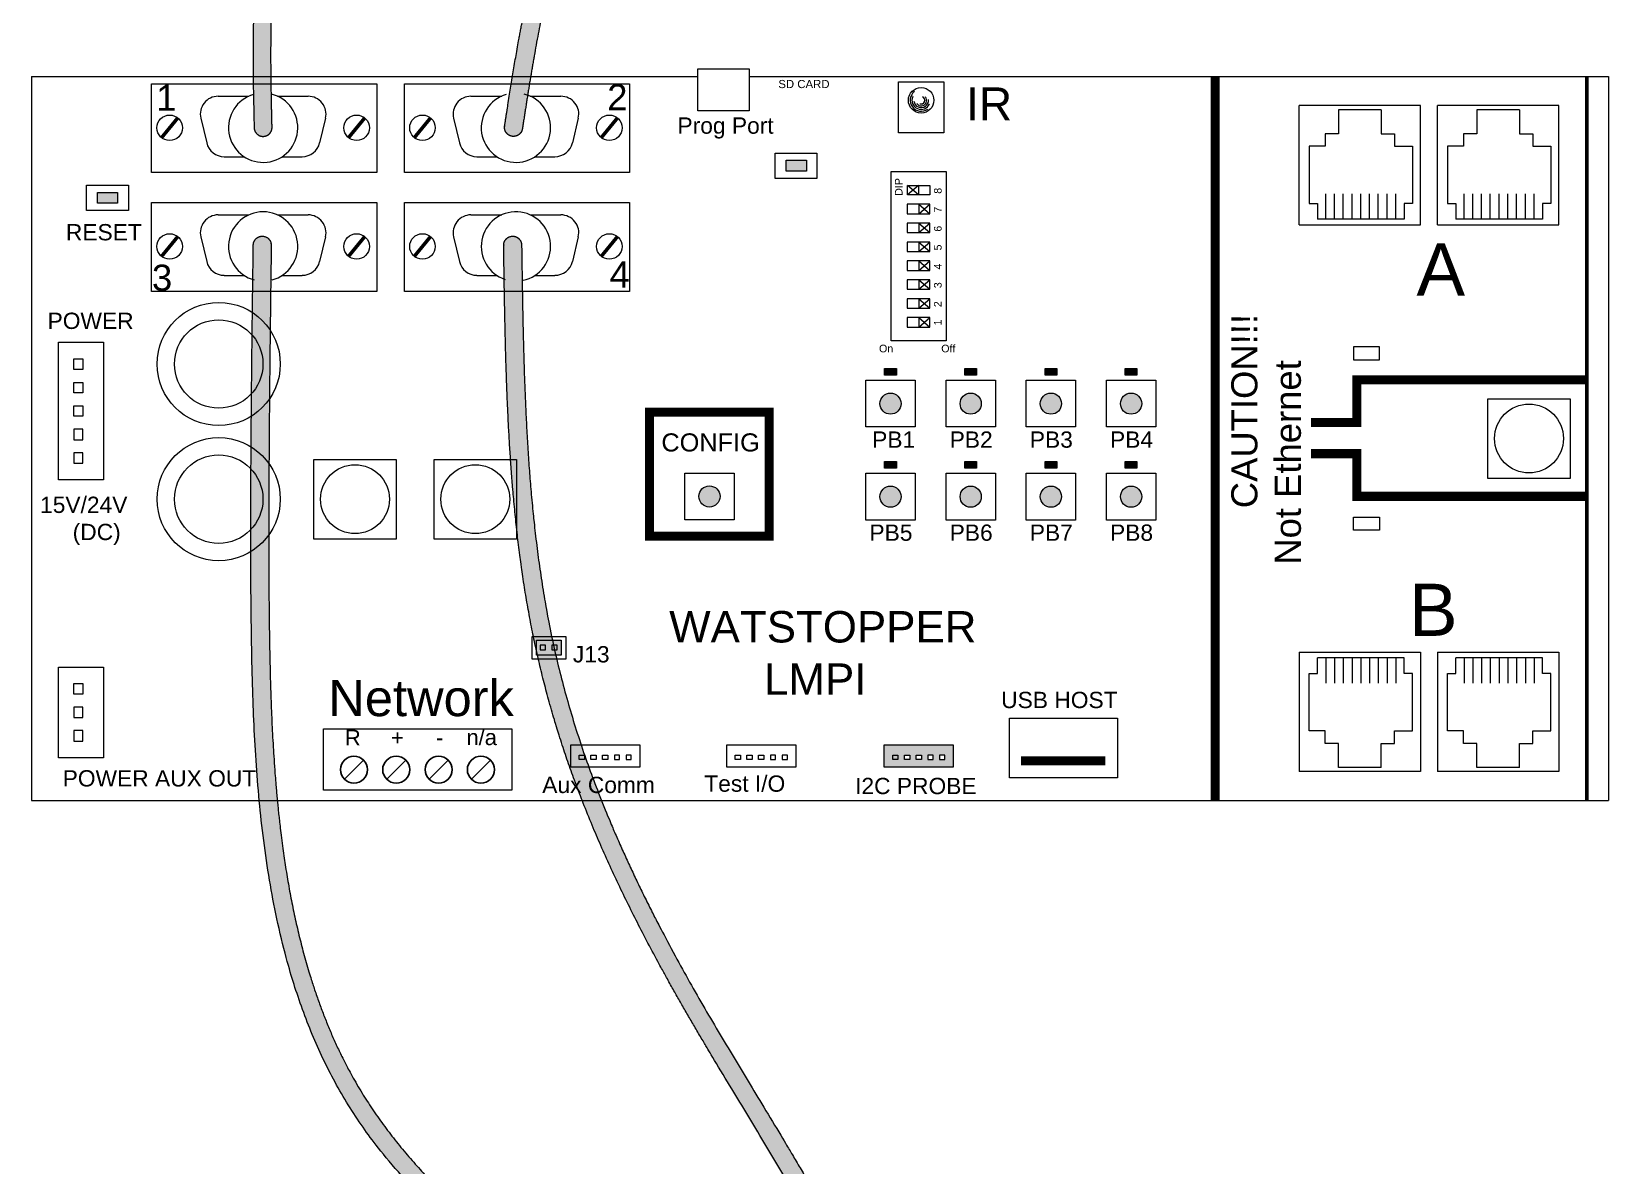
# Model space of a CAD drawing. Header units: inches. Extents: x 59 to 3361, y -1026 to 1732.
# Drawn here: x 2199.3 to 2272.4, y 1042.7 to 1095.3 of the extents above; entities that cross this region are included whole.
import ezdxf

# ---------------------------------------------------------------- set-up
doc = ezdxf.new("R2010")
doc.units = ezdxf.units.IN
doc.header["$MEASUREMENT"] = 0
doc.layers.add('PANEL', color=7, linetype='Continuous', lineweight=0)
doc.styles.add('ARIAL', font='arial.ttf')

# ---------------------------------------------------------------- blocks, each defined once
blk = doc.blocks.new('A$C6E196373')
for p, q in [((0.117, 0), (0, 0.098)), ((0.117, 0.098), (0, 0)), ((0.117, 0.098), (0.117, 0))]:
    blk.add_line(p, q)
blk.add_lwpolyline([(0, 0.098), (0.235, 0.098), (0.235, 0), (0, 0)], close=True)
blk = doc.blocks.new('LMCP-48_TW')
at = {"layer": 'PANEL', "linetype": 'Continuous'}
h = blk.add_hatch(color=256, dxfattribs=at)
h.dxf.hatch_style = 1
edge = h.paths.add_edge_path()
edge.add_spline(control_points=[(-9.818, 208.5), (-10.061, 208.481), (-10.246, 208.639), (-10.265, 208.882), (-10.284, 209.125), (-10.126, 209.311), (-9.883, 209.33), (-8.597, 209.43), (-7.301, 209.533), (-5.331, 209.467), (-4.587, 209.373), (-3.305, 208.915), (-2.778, 208.52), (-1.966, 207.316), (-1.783, 206.45), (-1.726, 204.267), (-1.943, 202.872), (-2.574, 199.902), (-2.991, 198.326), (-3.741, 195.242), (-4.06, 193.752), (-4.531, 189.927), (-4.441, 187.772), (-3.976, 183.462), (-3.594, 181.286), (-3.128, 176.868), (-3.022, 174.755), (-3.479, 171.475), (-3.829, 170.228), (-5.038, 168.001), (-5.909, 167.045), (-8.628, 164.94), (-10.749, 164.025), (-14.566, 162.904), (-16.236, 162.563), (-19.251, 161.668), (-20.59, 161.114), (-22.624, 159.366), (-23.362, 158.121), (-24.402, 155.254), (-24.715, 153.654), (-25.091, 150.415), (-25.156, 148.799), (-25.184, 145.893), (-25.154, 144.558), (-25.123, 143.218), (-25.12, 143.066), (-25.193, 142.932), (-25.323, 142.853), (-25.453, 142.774), (-25.605, 142.771), (-25.739, 142.844), (-25.873, 142.917), (-25.952, 143.047), (-25.955, 143.199), (-25.986, 144.541), (-26.017, 145.887), (-25.988, 148.835), (-25.922, 150.481), (-25.534, 153.812), (-25.21, 155.473), (-24.127, 158.444), (-23.37, 159.764), (-20.571, 162.311), (-18.149, 162.909), (-14.069, 163.923), (-12.44, 164.34), (-9.42, 165.574), (-8.033, 166.36), (-5.964, 168.189), (-5.237, 169.189), (-4.302, 171.522), (-4.071, 172.843), (-3.901, 175.93), (-4.04, 177.726), (-4.828, 184.461), (-5.86, 188.561), (-4.3, 196.77), (-3.496, 199.48), (-2.646, 203.644), (-2.467, 205.242), (-2.811, 207.084), (-3.07, 207.599), (-3.918, 208.312), (-4.575, 208.522), (-6.286, 208.703), (-7.312, 208.674), (-8.859, 208.575), (-9.337, 208.537), (-9.818, 208.5)], knot_values=[0, 0, 0, 0, 1.570796, 1.570796, 1.570796, 3.141593, 3.141593, 3.141593, 3.535137, 3.535137, 3.80871, 3.80871, 4.082284, 4.082284, 4.444189, 4.444189, 4.899139, 4.899139, 5.357847, 5.357847, 5.816555, 5.816555, 6.639643, 6.639643, 7.462731, 7.462731, 8.152808, 8.152808, 8.60835, 8.60835, 9.063892, 9.063892, 9.805348, 9.805348, 10.372797, 10.372797, 10.940245, 10.940245, 11.507693, 11.507693, 12.054583, 12.054583, 12.601473, 12.601473, 13.096939, 13.096939, 13.096939, 14.144137, 14.144137, 14.144137, 15.191334, 15.191334, 15.191334, 16.238532, 16.238532, 16.238532, 16.734654, 16.734654, 17.282669, 17.282669, 17.830683, 17.830683, 18.371499, 18.371499, 19.235823, 19.235823, 19.796273, 19.796273, 20.356723, 20.356723, 20.85035, 20.85035, 21.343977, 21.343977, 21.948777, 21.948777, 23.709351, 23.709351, 24.468821, 24.468821, 25.029847, 25.029847, 25.36882, 25.36882, 25.707794, 25.707794, 26.046767, 26.046767, 26.193879, 26.193879, 26.193879, 26.193879], weights=[1, 0.804738, 0.804738, 1, 0.804738, 0.804738, 1, 1, 1, 1, 1, 1, 1, 1, 1, 1, 1, 1, 1, 1, 1, 1, 1, 1, 1, 1, 1, 1, 1, 1, 1, 1, 1, 1, 1, 1, 1, 1, 1, 1, 1, 1, 1, 1, 1, 1, 0.910684, 0.910684, 1, 0.910684, 0.910684, 1, 0.910684, 0.910684, 1, 1, 1, 1, 1, 1, 1, 1, 1, 1, 1, 1, 1, 1, 1, 1, 1, 1, 1, 1, 1, 1, 1, 1, 1, 1, 1, 1, 1, 1, 1, 1, 1, 1, 1, 1], degree=3, periodic=0)
h = blk.add_hatch(color=256, dxfattribs=at)
h.dxf.hatch_style = 1
edge = h.paths.add_edge_path()
edge.add_spline(control_points=[(-13.514, 143.145), (-13.296, 144.549), (-13.079, 145.95), (-12.493, 149.093), (-12.107, 150.9), (-10.991, 154.333), (-10.257, 155.935), (-8.581, 157.994), (-7.788, 158.629), (-5.899, 159.621), (-4.822, 159.998), (-2.46, 160.84), (-1.164, 161.31), (2.889, 163.75), (5.017, 166.796), (5.968, 172.078), (5.605, 174.15), (4.871, 177.449), (4.548, 178.736), (4.042, 182.548), (4.481, 184.998), (4.927, 189.082), (5.037, 190.496), (4.943, 193.463), (4.714, 195.03), (4.038, 198.213), (3.619, 199.822), (2.909, 202.984), (2.641, 204.515), (2.708, 206.57), (2.891, 207.239), (3.519, 208.036), (3.893, 208.273), (4.998, 208.589), (5.703, 208.658), (7.506, 208.676), (8.658, 208.589), (9.819, 208.5), (9.97, 208.488), (10.108, 208.554), (10.194, 208.68), (10.28, 208.805), (10.291, 208.957), (10.226, 209.095), (10.16, 209.232), (10.034, 209.318), (9.882, 209.33), (8.765, 209.415), (7.639, 209.502), (5.77, 209.496), (4.996, 209.437), (3.644, 209.082), (3.062, 208.761), (2.175, 207.716), (1.946, 206.97), (1.705, 204.247), (2.295, 201.827), (3.206, 198.033), (3.518, 196.745), (3.986, 194.257), (4.125, 193.072), (4.231, 189.514), (3.882, 187.325), (3.517, 184.081), (3.422, 183.007), (3.427, 180.823), (3.554, 179.705), (4.281, 175.979), (5.137, 173.358), (4.742, 169.578), (4.338, 168.316), (3.154, 166.075), (2.409, 165.082), (0.659, 163.388), (-0.341, 162.709), (-2.658, 161.611), (-3.992, 161.196), (-6.264, 160.341), (-7.223, 159.931), (-8.941, 158.788), (-9.675, 158.041), (-11.245, 155.839), (-11.924, 154.223), (-12.964, 150.875), (-13.327, 149.163), (-13.9, 146.088), (-14.118, 144.678), (-14.336, 143.273), (-14.36, 143.122), (-14.305, 142.98), (-14.186, 142.884), (-14.067, 142.789), (-13.917, 142.766), (-13.775, 142.821), (-13.633, 142.876), (-13.537, 142.994), (-13.514, 143.145)], knot_values=[0, 0, 0, 0, 0.522865, 0.522865, 1.146028, 1.146028, 1.76919, 1.76919, 2.184446, 2.184446, 2.599701, 2.599701, 3.067032, 3.067032, 4.186777, 4.186777, 4.901536, 4.901536, 5.377342, 5.377342, 6.367701, 6.367701, 6.856107, 6.856107, 7.322653, 7.322653, 7.789199, 7.789199, 8.304502, 8.304502, 8.673391, 8.673391, 8.94783, 8.94783, 9.22227, 9.22227, 9.575948, 9.575948, 9.575948, 10.623146, 10.623146, 10.623146, 11.670343, 11.670343, 11.670343, 12.717541, 12.717541, 12.717541, 13.058038, 13.058038, 13.331628, 13.331628, 13.605218, 13.605218, 13.937474, 13.937474, 14.689549, 14.689549, 15.065586, 15.065586, 15.441624, 15.441624, 16.256515, 16.256515, 16.663961, 16.663961, 17.071407, 17.071407, 18.022337, 18.022337, 18.497802, 18.497802, 18.93273, 18.93273, 19.367659, 19.367659, 19.85551, 19.85551, 20.228046, 20.228046, 20.600581, 20.600581, 21.18537, 21.18537, 21.77016, 21.77016, 22.293489, 22.293489, 22.293489, 23.340686, 23.340686, 23.340686, 24.387884, 24.387884, 24.387884, 25.435081, 25.435081, 25.435081, 25.435081], weights=[1, 1, 1, 1, 1, 1, 1, 1, 1, 1, 1, 1, 1, 1, 1, 1, 1, 1, 1, 1, 1, 1, 1, 1, 1, 1, 1, 1, 1, 1, 1, 1, 1, 1, 1, 1, 1, 1, 0.910684, 0.910684, 1, 0.910684, 0.910684, 1, 0.910684, 0.910684, 1, 1, 1, 1, 1, 1, 1, 1, 1, 1, 1, 1, 1, 1, 1, 1, 1, 1, 1, 1, 1, 1, 1, 1, 1, 1, 1, 1, 1, 1, 1, 1, 1, 1, 1, 1, 1, 1, 1, 1, 1, 1, 0.910684, 0.910684, 1, 0.910684, 0.910684, 1, 0.910684, 0.910684, 1], degree=3, periodic=0)
at = {"layer": 'PANEL'}
h = blk.add_hatch(color=256, dxfattribs=at)
h.dxf.hatch_style = 1
h.paths.add_polyline_path([(-0.342, 141.178), (-0.342, 141.683), (-1.28, 141.683), (-1.28, 141.178)])
h = blk.add_hatch(color=256, dxfattribs=at)
h.dxf.hatch_style = 1
h.paths.add_polyline_path([(-32.286, 139.691), (-32.286, 140.196), (-33.223, 140.196), (-33.223, 139.691)])
at = {"layer": 'PANEL', "linetype": 'Continuous'}
h = blk.add_hatch(color=256, dxfattribs=at)
h.dxf.hatch_style = 1
edge = h.paths.add_edge_path()
edge.add_spline(control_points=[(-9.903, 49.681), (-9.133, 49.655), (-8.345, 49.626), (-6.931, 49.789), (-6.286, 49.97), (-5.194, 50.655), (-4.745, 51.13), (-3.496, 52.955), (-2.983, 54.633), (-2.092, 57.885), (-1.735, 59.506), (-0.948, 64.325), (-0.806, 67.476), (-1.377, 73.139), (-1.998, 75.682), (-3.788, 79.818), (-4.802, 81.488), (-7.26, 84.555), (-8.682, 85.968), (-13.143, 90.069), (-16.376, 92.626), (-20.122, 97.025), (-21.162, 98.593), (-22.799, 102), (-23.413, 103.822), (-24.795, 109.529), (-25.1, 113.653), (-25.287, 120.816), (-25.281, 123.84), (-25.259, 129.742), (-25.227, 132.643), (-25.181, 136.27), (-25.171, 137.005), (-25.162, 137.74)], knot_values=[14.988286, 14.988286, 14.988286, 14.988286, 15.246741, 15.246741, 15.475004, 15.475004, 15.703267, 15.703267, 16.231019, 16.231019, 16.758772, 16.758772, 17.814277, 17.814277, 18.753061, 18.753061, 19.465422, 19.465422, 20.177784, 20.177784, 21.602506, 21.602506, 22.314646, 22.314646, 23.026785, 23.026785, 24.451063, 24.451063, 25.508506, 25.508506, 26.565948, 26.565948, 26.834979, 26.834979, 26.834979, 26.834979], weights=[1, 1, 1, 1, 1, 1, 1, 1, 1, 1, 1, 1, 1, 1, 1, 1, 1, 1, 1, 1, 1, 1, 1, 1, 1, 1, 1, 1, 1, 1, 1, 1, 1, 1], degree=3, periodic=0)
edge.add_spline(control_points=[(-25.162, 137.74), (-25.159, 137.984), (-25.329, 138.159), (-25.572, 138.162), (-25.816, 138.165), (-25.991, 137.995), (-25.994, 137.751)], knot_values=[26.834979, 26.834979, 26.834979, 26.834979, 28.405775, 28.405775, 28.405775, 29.976571, 29.976571, 29.976571, 29.976571], weights=[1, 0.804738, 0.804738, 1, 0.804738, 0.804738, 1], degree=3, periodic=0)
edge.add_spline(control_points=[(-25.994, 137.751), (-26.027, 135.232), (-26.06, 132.713), (-26.112, 126.462), (-26.136, 122.686), (-25.917, 110.984), (-25.194, 102.901), (-18.773, 93.789), (-15.856, 91.267), (-10.144, 86.236), (-7.352, 83.729), (-3.093, 77.195), (-1.949, 72.938), (-1.726, 66.03), (-1.901, 63.641), (-2.499, 59.995), (-2.755, 58.769), (-3.371, 56.306), (-3.718, 55.035), (-4.536, 52.954), (-4.99, 52.118), (-6.116, 50.951), (-6.782, 50.647), (-8.333, 50.462), (-9.095, 50.486), (-9.875, 50.513)], knot_values=[0, 0, 0, 0, 0.921956, 0.921956, 2.262397, 2.262397, 4.959042, 4.959042, 6.298316, 6.298316, 7.63759, 7.63759, 9.266046, 9.266046, 10.080274, 10.080274, 10.487388, 10.487388, 10.894503, 10.894503, 11.239726, 11.239726, 11.58495, 11.58495, 11.846693, 11.846693, 11.846693, 11.846693], weights=[1, 1, 1, 1, 1, 1, 1, 1, 1, 1, 1, 1, 1, 1, 1, 1, 1, 1, 1, 1, 1, 1, 1, 1, 1, 1], degree=3, periodic=0)
edge.add_spline(control_points=[(-9.875, 50.513), (-10.027, 50.518), (-10.162, 50.446), (-10.242, 50.317), (-10.323, 50.188), (-10.328, 50.036), (-10.256, 49.901), (-10.185, 49.767), (-10.055, 49.686), (-9.903, 49.681)], knot_values=[11.846693, 11.846693, 11.846693, 11.846693, 12.893891, 12.893891, 12.893891, 13.941088, 13.941088, 13.941088, 14.988286, 14.988286, 14.988286, 14.988286], weights=[1, 0.910684, 0.910684, 1, 0.910684, 0.910684, 1, 0.910684, 0.910684, 1], degree=3, periodic=0)
h = blk.add_hatch(color=256, dxfattribs=at)
h.dxf.hatch_style = 1
edge = h.paths.add_edge_path()
edge.add_spline(control_points=[(-14.38, 137.74), (-14.35, 135.624), (-14.319, 133.504), (-14.133, 128.339), (-13.928, 125.304), (-13.045, 119.352), (-12.34, 116.443), (-10.119, 110.127), (-8.493, 106.74), (-4.18, 99.032), (-1.293, 94.716), (2.038, 88.259), (2.98, 86.11), (4.255, 81.826), (4.572, 79.703), (4.405, 75.437), (3.985, 73.275), (3.123, 69.162), (2.7, 67.243), (2.113, 63.208), (1.948, 61.082), (2.216, 56.614), (2.648, 54.333), (4.078, 51.942), (4.577, 51.355), (5.802, 50.457), (6.537, 50.174), (8.105, 49.829), (8.948, 49.756), (9.775, 49.682)], knot_values=[14.585345, 14.585345, 14.585345, 14.585345, 15.335648, 15.335648, 16.422401, 16.422401, 17.509154, 17.509154, 18.847307, 18.847307, 20.561104, 20.561104, 21.418002, 21.418002, 22.2749, 22.2749, 23.121247, 23.121247, 23.814736, 23.814736, 24.508224, 24.508224, 25.201713, 25.201713, 25.474243, 25.474243, 25.746772, 25.746772, 26.029097, 26.029097, 26.029097, 26.029097], weights=[1, 1, 1, 1, 1, 1, 1, 1, 1, 1, 1, 1, 1, 1, 1, 1, 1, 1, 1, 1, 1, 1, 1, 1, 1, 1, 1, 1, 1, 1], degree=3, periodic=0)
edge.add_spline(control_points=[(9.775, 49.682), (9.927, 49.669), (10.065, 49.733), (10.152, 49.858), (10.24, 49.983), (10.253, 50.134), (10.189, 50.272), (10.125, 50.411), (10, 50.498), (9.848, 50.512)], knot_values=[26.029097, 26.029097, 26.029097, 26.029097, 27.076294, 27.076294, 27.076294, 28.123492, 28.123492, 28.123492, 29.17069, 29.17069, 29.17069, 29.17069], weights=[1, 0.910684, 0.910684, 1, 0.910684, 0.910684, 1, 0.910684, 0.910684, 1], degree=3, periodic=0)
edge.add_spline(control_points=[(9.848, 50.512), (9.013, 50.585), (8.194, 50.659), (6.62, 51.011), (5.926, 51.328), (4.783, 52.359), (4.322, 53.055), (3.134, 55.765), (2.854, 58.292), (2.883, 62.926), (3.191, 65.116), (4.379, 71.45), (5.532, 75.367), (5.079, 83.3), (3.54, 87.208), (-0.501, 94.945), (-3.007, 98.78), (-7.1, 105.872), (-8.751, 109.137), (-11.054, 115.108), (-11.831, 117.789), (-12.862, 123.318), (-13.142, 126.156), (-13.464, 131.912), (-13.506, 134.829), (-13.548, 137.752)], knot_values=[0, 0, 0, 0, 0.285218, 0.285218, 0.615465, 0.615465, 0.945711, 0.945711, 1.705621, 1.705621, 2.465532, 2.465532, 3.985352, 3.985352, 5.505172, 5.505172, 7.024993, 7.024993, 8.334721, 8.334721, 9.371084, 9.371084, 10.407447, 10.407447, 11.443752, 11.443752, 11.443752, 11.443752], weights=[1, 1, 1, 1, 1, 1, 1, 1, 1, 1, 1, 1, 1, 1, 1, 1, 1, 1, 1, 1, 1, 1, 1, 1, 1, 1], degree=3, periodic=0)
edge.add_spline(control_points=[(-13.548, 137.752), (-13.551, 137.996), (-13.726, 138.165), (-13.97, 138.162), (-14.214, 138.158), (-14.383, 137.984), (-14.38, 137.74)], knot_values=[11.443752, 11.443752, 11.443752, 11.443752, 13.014548, 13.014548, 13.014548, 14.585345, 14.585345, 14.585345, 14.585345], weights=[1, 0.804738, 0.804738, 1, 0.804738, 0.804738, 1], degree=3, periodic=0)
at = {"layer": 'PANEL'}
h = blk.add_hatch(color=256, dxfattribs=at)
h.dxf.hatch_style = 1
h.paths.add_polyline_path([(3.29, 132.029), (3.833, 132.029), (3.833, 131.719), (3.29, 131.719)])
h = blk.add_hatch(color=256, dxfattribs=at)
h.dxf.hatch_style = 1
h.paths.add_polyline_path([(7.009, 132.029), (7.553, 132.029), (7.553, 131.719), (7.009, 131.719)])
h = blk.add_hatch(color=256, dxfattribs=at)
h.dxf.hatch_style = 1
h.paths.add_polyline_path([(10.728, 132.029), (11.272, 132.029), (11.272, 131.719), (10.728, 131.719)])
h = blk.add_hatch(color=256, dxfattribs=at)
h.dxf.hatch_style = 1
h.paths.add_polyline_path([(14.448, 132.029), (14.991, 132.029), (14.991, 131.719), (14.448, 131.719)])
h = blk.add_hatch(color=256, dxfattribs=at)
h.dxf.hatch_style = 1
h.paths.add_polyline_path([(15.211, 130.395, 1), (14.228, 130.395, 1)])
h.paths.add_polyline_path([(11.492, 130.395, 1), (10.509, 130.395, 1)])
h.paths.add_polyline_path([(7.772, 130.395, 1), (6.789, 130.395, 1)])
h.paths.add_polyline_path([(4.053, 130.395, 1), (3.07, 130.395, 1)])
h.paths.add_polyline_path([(4.053, 126.077, 1), (3.07, 126.077, 1)])
h.paths.add_polyline_path([(7.772, 126.077, 1), (6.789, 126.077, 1)])
h.paths.add_polyline_path([(11.492, 126.077, 1), (10.509, 126.077, 1)])
h.paths.add_polyline_path([(15.211, 126.077, 1), (14.228, 126.077, 1)])
h = blk.add_hatch(color=256, dxfattribs=at)
h.dxf.hatch_style = 1
h.paths.add_polyline_path([(3.29, 127.71), (3.833, 127.71), (3.833, 127.4), (3.29, 127.4)])
h = blk.add_hatch(color=256, dxfattribs=at)
h.dxf.hatch_style = 1
h.paths.add_polyline_path([(7.009, 127.71), (7.553, 127.71), (7.553, 127.4), (7.009, 127.4)])
h = blk.add_hatch(color=256, dxfattribs=at)
h.dxf.hatch_style = 1
h.paths.add_polyline_path([(10.728, 127.71), (11.272, 127.71), (11.272, 127.4), (10.728, 127.4)])
h = blk.add_hatch(color=256, dxfattribs=at)
h.dxf.hatch_style = 1
h.paths.add_polyline_path([(14.448, 127.71), (14.991, 127.71), (14.991, 127.4), (14.448, 127.4)])
h = blk.add_hatch(color=256, dxfattribs=at)
h.dxf.hatch_style = 1
h.paths.add_polyline_path([(-4.345, 126.087, 1), (-5.327, 126.087, 1)])
h = blk.add_hatch(color=256, dxfattribs=at)
h.dxf.hatch_style = 1
h.paths.add_polyline_path([(-11.714, 118.715), (-11.714, 119.412), (-12.853, 119.412), (-12.853, 118.715)])
h = blk.add_hatch(color=256, dxfattribs=at)
h.dxf.hatch_style = 1
h.paths.add_polyline_path([(6.472, 113.524), (6.472, 114.566), (3.274, 114.566), (3.274, 113.524)])
h.paths.add_polyline_path([(4.207, 114.085), (4.451, 114.085), (4.451, 113.879), (4.207, 113.879)], flags=16)
h.paths.add_polyline_path([(4.751, 114.085), (4.995, 114.085), (4.995, 113.879), (4.751, 113.879)], flags=16)
h.paths.add_polyline_path([(5.296, 114.085), (5.539, 114.085), (5.539, 113.879), (5.296, 113.879)], flags=16)
h.paths.add_polyline_path([(5.84, 114.085), (6.084, 114.085), (6.084, 113.879), (5.84, 113.879)], flags=16)
for p, q in [((-21.77, 112.966), (-20.882, 113.854)), ((-19.807, 112.966), (-18.919, 113.854)), ((-17.843, 112.966), (-16.955, 113.854)), ((-15.88, 112.966), (-14.992, 113.854))]:
    blk.add_line(p, q)
for centre in [(-21.326, 113.41), (-19.363, 113.41), (-17.399, 113.41), (-15.436, 113.41)]:
    blk.add_circle(centre, 0.628)
for p, q in [((-36.28, 145.577), (-36.28, 111.971)), ((-36.28, 145.577), (-5.383, 145.577)), ((-2.991, 145.577), (36.861, 145.577)), ((36.861, 145.577), (36.861, 111.971)), ((-27.62, 144.658), (-26.197, 144.658)), ((-27.62, 144.658), (-26.197, 144.658)), ((-24.876, 144.658), (-23.453, 144.658)), ((-24.876, 144.658), (-23.453, 144.658)), ((-15.897, 144.658), (-14.474, 144.658)), ((-15.897, 144.658), (-14.474, 144.658)), ((-13.153, 144.658), (-11.73, 144.658)), ((-13.153, 144.658), (-11.73, 144.658)), ((-28.43, 143.632), (-28.156, 142.49)), ((-28.43, 143.632), (-28.156, 142.49)), ((-22.643, 143.632), (-22.917, 142.49)), ((-22.643, 143.632), (-22.917, 142.49)), ((-16.707, 143.632), (-16.434, 142.49)), ((-16.707, 143.632), (-16.434, 142.49)), ((-10.92, 143.632), (-11.194, 142.49)), ((-10.92, 143.632), (-11.194, 142.49)), ((-27.347, 141.852), (-26.423, 141.852)), ((-27.347, 141.852), (-26.423, 141.852)), ((-24.65, 141.852), (-23.726, 141.852)), ((-24.65, 141.852), (-23.726, 141.852)), ((-15.624, 141.852), (-14.7, 141.852)), ((-15.624, 141.852), (-14.7, 141.852)), ((-12.927, 141.852), (-12.003, 141.852)), ((-12.927, 141.852), (-12.003, 141.852)), ((-27.62, 139.151), (-26.197, 139.151)), ((-27.62, 139.151), (-26.197, 139.151)), ((-24.876, 139.151), (-23.453, 139.151)), ((-24.876, 139.151), (-23.453, 139.151)), ((-15.897, 139.151), (-14.474, 139.151)), ((-15.897, 139.151), (-14.474, 139.151)), ((-13.153, 139.151), (-11.73, 139.151)), ((-13.153, 139.151), (-11.73, 139.151)), ((-28.43, 138.125), (-28.156, 136.984)), ((-28.43, 138.125), (-28.156, 136.984)), ((-22.643, 138.125), (-22.917, 136.984)), ((-22.643, 138.125), (-22.917, 136.984)), ((-16.707, 138.125), (-16.434, 136.984)), ((-16.707, 138.125), (-16.434, 136.984)), ((-10.92, 138.125), (-11.194, 136.984)), ((-10.92, 138.125), (-11.194, 136.984)), ((-27.347, 136.345), (-26.423, 136.345)), ((-27.347, 136.345), (-26.423, 136.345)), ((-24.65, 136.345), (-23.726, 136.345)), ((-24.65, 136.345), (-23.726, 136.345)), ((-15.624, 136.345), (-14.7, 136.345)), ((-15.624, 136.345), (-14.7, 136.345)), ((-12.927, 136.345), (-12.003, 136.345)), ((-12.927, 136.345), (-12.003, 136.345)), ((-36.28, 111.971), (36.861, 111.971))]:
    blk.add_line(p, q, dxfattribs=at)
at = {"layer": 'PANEL', "color": 7, "linetype": 'Continuous', "lineweight": 0}
for p, q in [((22.513, 138.69), (22.513, 144.219)), ((28.148, 144.219), (22.513, 144.219)), ((28.148, 138.69), (28.148, 144.219)), ((28.929, 138.69), (28.929, 144.219)), ((34.564, 144.219), (28.929, 144.219)), ((34.564, 138.69), (34.564, 144.219)), ((24.497, 144.033), (24.345, 144.033)), ((24.345, 144.033), (24.345, 142.919)), ((26.316, 144.033), (24.43, 144.033)), ((26.316, 144.033), (26.316, 142.919)), ((30.913, 144.033), (30.761, 144.033)), ((30.761, 144.033), (30.761, 142.919)), ((32.732, 144.033), (30.845, 144.033)), ((32.732, 144.033), (32.732, 142.919)), ((24.345, 142.919), (23.722, 142.919)), ((23.722, 142.919), (23.722, 142.345)), ((26.316, 142.919), (26.939, 142.919)), ((26.939, 142.919), (26.939, 142.345)), ((30.761, 142.919), (30.138, 142.919)), ((30.138, 142.919), (30.138, 142.345)), ((32.732, 142.919), (33.355, 142.919)), ((33.355, 142.919), (33.355, 142.345)), ((22.972, 142.345), (22.972, 139.68)), ((23.722, 142.345), (22.972, 142.345)), ((26.939, 142.345), (27.773, 142.345)), ((27.773, 142.345), (27.773, 139.68)), ((29.388, 142.345), (29.388, 139.68)), ((30.138, 142.345), (29.388, 142.345)), ((33.355, 142.345), (34.189, 142.345)), ((34.189, 142.345), (34.189, 139.68)), ((23.745, 138.946), (23.745, 140.128)), ((24.152, 138.946), (24.152, 140.128)), ((24.559, 138.946), (24.559, 140.128)), ((24.966, 138.946), (24.966, 140.128)), ((25.373, 138.946), (25.373, 140.128)), ((25.78, 138.946), (25.78, 140.128)), ((26.187, 138.946), (26.187, 140.128)), ((26.594, 138.946), (26.594, 140.128)), ((27.001, 138.946), (27.001, 140.128)), ((30.161, 138.946), (30.161, 140.128)), ((30.567, 138.946), (30.567, 140.128)), ((30.974, 138.946), (30.974, 140.128)), ((31.381, 138.946), (31.381, 140.128)), ((31.788, 138.946), (31.788, 140.128)), ((32.195, 138.946), (32.195, 140.128)), ((32.602, 138.946), (32.602, 140.128)), ((33.009, 138.946), (33.009, 140.128)), ((33.416, 138.946), (33.416, 140.128)), ((22.972, 139.68), (23.362, 139.68)), ((23.362, 139.68), (23.362, 138.946)), ((27.773, 139.68), (27.384, 139.68)), ((27.384, 139.68), (27.384, 138.946)), ((29.388, 139.68), (29.778, 139.68)), ((29.778, 139.68), (29.778, 138.946)), ((34.189, 139.68), (33.799, 139.68)), ((33.799, 139.68), (33.799, 138.946)), ((22.513, 138.69), (28.148, 138.69)), ((27.384, 138.946), (23.362, 138.946)), ((28.929, 138.69), (34.564, 138.69)), ((33.799, 138.946), (29.778, 138.946)), ((22.513, 118.859), (22.513, 113.329)), ((22.513, 118.859), (28.148, 118.859)), ((27.384, 118.603), (23.362, 118.603)), ((23.362, 117.869), (23.362, 118.603)), ((23.745, 118.603), (23.745, 117.421)), ((24.152, 118.603), (24.152, 117.421)), ((24.559, 118.603), (24.559, 117.421)), ((24.966, 118.603), (24.966, 117.421)), ((25.373, 118.603), (25.373, 117.421)), ((25.78, 118.603), (25.78, 117.421)), ((26.187, 118.603), (26.187, 117.421)), ((26.594, 118.603), (26.594, 117.421)), ((27.001, 118.603), (27.001, 117.421)), ((27.384, 117.869), (27.384, 118.603)), ((28.148, 118.859), (28.148, 113.329)), ((28.929, 118.859), (28.929, 113.329)), ((28.929, 118.859), (34.564, 118.859)), ((33.799, 118.603), (29.778, 118.603)), ((29.778, 117.869), (29.778, 118.603)), ((30.161, 118.603), (30.161, 117.421)), ((30.567, 118.603), (30.567, 117.421)), ((30.974, 118.603), (30.974, 117.421)), ((31.381, 118.603), (31.381, 117.421)), ((31.788, 118.603), (31.788, 117.421)), ((32.195, 118.603), (32.195, 117.421)), ((32.602, 118.603), (32.602, 117.421)), ((33.009, 118.603), (33.009, 117.421)), ((33.416, 118.603), (33.416, 117.421)), ((33.799, 117.869), (33.799, 118.603)), ((34.564, 118.859), (34.564, 113.329)), ((22.972, 115.204), (22.972, 117.869)), ((22.972, 117.869), (23.362, 117.869)), ((27.773, 117.869), (27.384, 117.869)), ((27.773, 115.204), (27.773, 117.869)), ((29.388, 115.204), (29.388, 117.869)), ((29.388, 117.869), (29.778, 117.869)), ((34.189, 117.869), (33.799, 117.869)), ((34.189, 115.204), (34.189, 117.869)), ((23.722, 115.204), (22.972, 115.204)), ((23.722, 114.629), (23.722, 115.204)), ((26.939, 115.204), (27.773, 115.204)), ((26.939, 114.629), (26.939, 115.204)), ((30.138, 115.204), (29.388, 115.204)), ((30.138, 114.629), (30.138, 115.204)), ((33.355, 115.204), (34.189, 115.204)), ((33.355, 114.629), (33.355, 115.204)), ((24.345, 114.629), (23.722, 114.629)), ((24.345, 113.516), (24.345, 114.629)), ((26.316, 113.516), (26.316, 114.629)), ((26.316, 114.629), (26.939, 114.629)), ((30.761, 114.629), (30.138, 114.629)), ((30.761, 113.516), (30.761, 114.629)), ((32.732, 113.516), (32.732, 114.629)), ((32.732, 114.629), (33.355, 114.629)), ((24.497, 113.516), (24.345, 113.516)), ((26.316, 113.516), (24.43, 113.516)), ((30.913, 113.516), (30.761, 113.516)), ((32.732, 113.516), (30.845, 113.516)), ((28.148, 113.329), (22.513, 113.329)), ((34.564, 113.329), (28.929, 113.329))]:
    blk.add_line(p, q, dxfattribs=at)
at = {"layer": 'PANEL'}
for points in [[(-5.383, 145.923), (-2.991, 145.923), (-2.991, 143.978), (-5.383, 143.978)], [(-30.709, 145.237), (-20.268, 145.237), (-20.268, 141.11), (-30.709, 141.11)], [(-18.986, 145.237), (-8.545, 145.237), (-8.545, 141.11), (-18.986, 141.11)], [(3.928, 145.319), (6.036, 145.319), (6.036, 142.964), (3.928, 142.964)], [(-1.793, 142.016), (0.149, 142.016), (0.149, 140.832), (-1.793, 140.832)], [(-1.28, 141.683), (-0.342, 141.683), (-0.342, 141.178), (-1.28, 141.178)], [(-33.725, 140.536), (-31.784, 140.536), (-31.784, 139.351), (-33.725, 139.351)], [(-33.223, 140.196), (-32.286, 140.196), (-32.286, 139.691), (-33.223, 139.691)], [(-30.709, 139.73), (-20.268, 139.73), (-20.268, 135.603), (-30.709, 135.603)], [(-18.986, 139.73), (-8.545, 139.73), (-8.545, 135.603), (-18.986, 135.603)], [(-35.025, 133.247), (-32.942, 133.247), (-32.942, 126.851), (-35.025, 126.851)], [(-34.314, 132.469), (-33.903, 132.469), (-33.903, 131.981), (-34.314, 131.981)], [(25.039, 132.426), (26.238, 132.426), (26.238, 133.025), (25.039, 133.025)], [(3.29, 132.029), (3.833, 132.029), (3.833, 131.719), (3.29, 131.719)], [(7.009, 132.029), (7.553, 132.029), (7.553, 131.719), (7.009, 131.719)], [(10.728, 132.029), (11.272, 132.029), (11.272, 131.719), (10.728, 131.719)], [(14.448, 132.029), (14.991, 132.029), (14.991, 131.719), (14.448, 131.719)], [(-34.314, 131.381), (-33.903, 131.381), (-33.903, 130.893), (-34.314, 130.893)], [(-34.314, 130.293), (-33.903, 130.293), (-33.903, 129.805), (-34.314, 129.805)], [(31.265, 130.623), (35.086, 130.623), (35.086, 126.926), (31.265, 126.926)], [(-34.314, 128.717), (-33.903, 128.717), (-33.903, 129.204), (-34.314, 129.204)], [(-34.314, 127.628), (-33.903, 127.628), (-33.903, 128.116), (-34.314, 128.116)], [(-23.187, 127.808), (-19.366, 127.808), (-19.366, 124.111), (-23.187, 124.111)], [(-17.608, 127.808), (-13.787, 127.808), (-13.787, 124.111), (-17.608, 124.111)], [(3.29, 127.71), (3.833, 127.71), (3.833, 127.4), (3.29, 127.4)], [(7.009, 127.71), (7.553, 127.71), (7.553, 127.4), (7.009, 127.4)], [(10.728, 127.71), (11.272, 127.71), (11.272, 127.4), (10.728, 127.4)], [(14.448, 127.71), (14.991, 127.71), (14.991, 127.4), (14.448, 127.4)], [(-5.98, 127.172), (-3.692, 127.172), (-3.692, 125.002), (-5.98, 125.002)], [(25.039, 125.123), (26.238, 125.123), (26.238, 124.524), (25.039, 124.524)], [(-13.067, 118.543), (-13.067, 119.585), (-11.501, 119.585), (-11.501, 118.543)], [(-12.853, 118.715), (-12.853, 119.412), (-11.714, 119.412), (-11.714, 118.715)], [(-12.44, 118.975), (-12.44, 119.18), (-12.684, 119.18), (-12.684, 118.975)], [(-11.896, 118.975), (-11.896, 119.18), (-12.14, 119.18), (-12.14, 118.975)], [(-35.025, 118.171), (-32.942, 118.171), (-32.942, 113.957), (-35.025, 113.957)], [(-34.314, 117.399), (-33.903, 117.399), (-33.903, 116.912), (-34.314, 116.912)], [(-34.314, 115.823), (-33.903, 115.823), (-33.903, 116.311), (-34.314, 116.311)], [(9.086, 115.795), (14.086, 115.795), (14.086, 113.022), (9.086, 113.022)], [(-34.314, 114.735), (-33.903, 114.735), (-33.903, 115.223), (-34.314, 115.223)], [(-22.74, 112.464), (-22.74, 115.307), (-14.009, 115.307), (-14.009, 112.464)], [(-11.269, 113.524), (-11.269, 114.566), (-8.071, 114.566), (-8.071, 113.524)], [(-4.032, 113.524), (-4.032, 114.566), (-0.834, 114.566), (-0.834, 113.524)], [(3.274, 113.524), (3.274, 114.566), (6.472, 114.566), (6.472, 113.524)], [(-10.881, 113.879), (-10.881, 114.085), (-10.637, 114.085), (-10.637, 113.879)], [(-10.336, 113.879), (-10.336, 114.085), (-10.092, 114.085), (-10.092, 113.879)], [(-9.792, 113.879), (-9.792, 114.085), (-9.548, 114.085), (-9.548, 113.879)], [(-9.004, 113.879), (-9.004, 114.085), (-9.248, 114.085), (-9.248, 113.879)], [(-8.46, 113.879), (-8.46, 114.085), (-8.704, 114.085), (-8.704, 113.879)], [(-3.643, 113.879), (-3.643, 114.085), (-3.399, 114.085), (-3.399, 113.879)], [(-3.099, 113.879), (-3.099, 114.085), (-2.855, 114.085), (-2.855, 113.879)], [(-2.555, 113.879), (-2.555, 114.085), (-2.311, 114.085), (-2.311, 113.879)], [(-1.767, 113.879), (-1.767, 114.085), (-2.011, 114.085), (-2.011, 113.879)], [(-1.223, 113.879), (-1.223, 114.085), (-1.467, 114.085), (-1.467, 113.879)], [(3.663, 113.879), (3.663, 114.085), (3.907, 114.085), (3.907, 113.879)], [(4.207, 113.879), (4.207, 114.085), (4.451, 114.085), (4.451, 113.879)], [(4.751, 113.879), (4.751, 114.085), (4.995, 114.085), (4.995, 113.879)], [(5.539, 113.879), (5.539, 114.085), (5.296, 114.085), (5.296, 113.879)], [(6.084, 113.879), (6.084, 114.085), (5.84, 114.085), (5.84, 113.879)]]:
    blk.add_lwpolyline(points, close=True, dxfattribs=at)
for points, const_width in [([(18.624, 145.577), (18.624, 111.971)], 0.42), ([(35.854, 111.971), (35.854, 145.577)], 0.168), ([(35.854, 131.492), (25.185, 131.492), (25.185, 129.512), (23.059, 129.512)], 0.42), ([(-4.979, 129.993), (-7.611, 129.993), (-7.611, 124.244), (-2.061, 124.244), (-2.061, 129.993), (-4.979, 129.993)], 0.42), ([(35.854, 126.092), (25.185, 126.092), (25.185, 128.072), (23.059, 128.072)], 0.42), ([(13.522, 113.812), (9.615, 113.812)], 0.42)]:
    blk.add_lwpolyline(points, dxfattribs=dict(at, const_width=const_width))
for points in [[(-25.109, 145.237), (-20.268, 145.237), (-20.268, 141.11), (-30.709, 141.11), (-30.709, 145.237), (-25.95, 145.237)], [(-13.386, 145.237), (-8.545, 145.237), (-8.545, 141.11), (-18.986, 141.11), (-18.986, 145.237), (-14.227, 145.237)], [(-25.109, 139.73), (-20.268, 139.73), (-20.268, 135.603), (-30.709, 135.603), (-30.709, 139.73), (-25.95, 139.73)], [(-13.386, 139.73), (-8.545, 139.73), (-8.545, 135.603), (-18.986, 135.603), (-18.986, 139.73), (-14.227, 139.73)]]:
    blk.add_lwpolyline(points, dxfattribs=at)
at = {"layer": 'PANEL', "linetype": 'Continuous', "const_width": 0.166}
for points in [[(-29.497, 143.65), (-30.247, 142.735)], [(-20.826, 143.65), (-21.576, 142.735)], [(-17.774, 143.65), (-18.524, 142.735)], [(-9.103, 143.65), (-9.853, 142.735)], [(-29.497, 138.144), (-30.247, 137.228)], [(-20.826, 138.144), (-21.576, 137.228)], [(-17.774, 138.144), (-18.524, 137.228)], [(-9.103, 138.144), (-9.853, 137.228)]]:
    blk.add_lwpolyline(points, dxfattribs=at)
at = {"layer": 'PANEL', "color": 7, "linetype": 'Continuous', "lineweight": 0}
for points in [[(3.592, 141.159), (6.14, 141.159), (6.14, 133.303), (3.592, 133.303)], [(2.418, 131.48), (4.705, 131.48), (4.705, 129.311), (2.418, 129.311)], [(6.137, 131.48), (8.425, 131.48), (8.425, 129.311), (6.137, 129.311)], [(9.856, 131.48), (12.144, 131.48), (12.144, 129.311), (9.856, 129.311)], [(13.576, 131.48), (15.863, 131.48), (15.863, 129.311), (13.576, 129.311)], [(2.418, 127.162), (4.705, 127.162), (4.705, 124.992), (2.418, 124.992)], [(6.137, 127.162), (8.425, 127.162), (8.425, 124.992), (6.137, 124.992)], [(9.856, 127.162), (12.144, 127.162), (12.144, 124.992), (9.856, 124.992)], [(13.576, 127.162), (15.863, 127.162), (15.863, 124.992), (13.576, 124.992)]]:
    blk.add_lwpolyline(points, close=True, dxfattribs=at)
at = {"layer": 'PANEL'}
for centre, radius in [((4.982, 144.469), 0.592), ((-29.872, 143.193), 0.592), ((-29.872, 143.193), 0.592), ((-21.201, 143.193), 0.592), ((-21.201, 143.193), 0.592), ((-18.149, 143.193), 0.592), ((-18.149, 143.193), 0.592), ((-9.478, 143.193), 0.592), ((-9.478, 143.193), 0.592), ((-29.872, 137.686), 0.592), ((-29.872, 137.686), 0.592), ((-21.201, 137.686), 0.592), ((-21.201, 137.686), 0.592), ((-18.149, 137.686), 0.592), ((-18.149, 137.686), 0.592), ((-9.478, 137.686), 0.592), ((-9.478, 137.686), 0.592), ((-27.598, 132.231), 2.855), ((-27.598, 132.231), 2.051), ((3.561, 130.395), 0.491), ((7.281, 130.395), 0.491), ((11, 130.395), 0.491), ((14.72, 130.395), 0.491), ((33.176, 128.774), 1.599), ((-27.598, 125.96), 2.855), ((-27.598, 125.96), 2.051), ((-21.276, 125.96), 1.599), ((-15.697, 125.96), 1.599), ((-4.836, 126.087), 0.491), ((3.561, 126.077), 0.491), ((7.281, 126.077), 0.491), ((11, 126.077), 0.491), ((14.72, 126.077), 0.491)]:
    blk.add_circle(centre, radius, dxfattribs=at)
for centre, radius, start, end in [((4.982, 144.469), 0.508, 126.67186, 306.67186), ((-27.62, 143.825), 0.832, 90, 193.46951), ((-27.62, 143.825), 0.832, 90, 193.46951), ((-23.453, 143.825), 0.832, 346.53049, 90), ((-23.453, 143.825), 0.832, 346.53049, 90), ((-15.897, 143.825), 0.832, 90, 193.46951), ((-15.897, 143.825), 0.832, 90, 193.46951), ((-11.73, 143.825), 0.832, 346.53049, 90), ((-11.73, 143.825), 0.832, 346.53049, 90), ((4.982, 144.469), 0.424, 156.67186, 336.67186), ((4.982, 144.469), 0.34, 186.67186, 6.67186), ((4.982, 144.469), 0.256, 216.67186, 36.67186), ((4.982, 144.469), 0.172, 246.67186, 66.67186), ((4.982, 144.469), 0.172, 250.72994, 66.67186), ((-27.347, 142.684), 0.832, 193.46951, 270), ((-27.347, 142.684), 0.832, 193.46951, 270), ((-23.726, 142.684), 0.832, 270, 346.53049), ((-23.726, 142.684), 0.832, 270, 346.53049), ((-15.624, 142.684), 0.832, 193.46951, 270), ((-15.624, 142.684), 0.832, 193.46951, 270), ((-12.003, 142.684), 0.832, 270, 346.53049), ((-12.003, 142.684), 0.832, 270, 346.53049), ((-27.62, 138.319), 0.832, 90, 193.46951), ((-27.62, 138.319), 0.832, 90, 193.46951), ((-23.453, 138.319), 0.832, 346.53049, 90), ((-23.453, 138.319), 0.832, 346.53049, 90), ((-15.897, 138.319), 0.832, 90, 193.46951), ((-15.897, 138.319), 0.832, 90, 193.46951), ((-11.73, 138.319), 0.832, 346.53049, 90), ((-11.73, 138.319), 0.832, 346.53049, 90), ((-27.347, 137.178), 0.832, 193.46951, 270), ((-27.347, 137.178), 0.832, 193.46951, 270), ((-23.726, 137.178), 0.832, 270, 346.53049), ((-23.726, 137.178), 0.832, 270, 346.53049), ((-15.624, 137.178), 0.832, 193.46951, 270), ((-15.624, 137.178), 0.832, 193.46951, 270), ((-12.003, 137.178), 0.832, 270, 346.53049), ((-12.003, 137.178), 0.832, 270, 346.53049)]:
    blk.add_arc(centre, radius, start, end, dxfattribs=at)
at = {"layer": 'PANEL', "linetype": 'Continuous'}
for centre, start, end in [((-25.537, 143.193), 106.22582, 76.21129), ((-13.814, 143.193), 106.22582, 76.21129), ((-25.537, 137.686), 285.06825, 255.05372), ((-13.814, 137.686), 282.0529, 252.03837)]:
    blk.add_arc(centre, 1.607, start, end, dxfattribs=at)
for points, weights, knots in [([(-9.818, 208.5), (-10.061, 208.481), (-10.246, 208.639), (-10.265, 208.882), (-10.284, 209.125), (-10.126, 209.311), (-9.883, 209.33), (-8.597, 209.43), (-7.301, 209.533), (-5.331, 209.467), (-4.587, 209.373), (-3.305, 208.915), (-2.778, 208.52), (-1.966, 207.316), (-1.783, 206.45), (-1.726, 204.267), (-1.943, 202.872), (-2.574, 199.902), (-2.991, 198.326), (-3.741, 195.242), (-4.06, 193.752), (-4.531, 189.927), (-4.441, 187.772), (-3.976, 183.462), (-3.594, 181.286), (-3.128, 176.868), (-3.022, 174.755), (-3.479, 171.475), (-3.829, 170.228), (-5.038, 168.001), (-5.909, 167.045), (-8.628, 164.94), (-10.749, 164.025), (-14.566, 162.904), (-16.236, 162.563), (-19.251, 161.668), (-20.59, 161.114), (-22.624, 159.366), (-23.362, 158.121), (-24.402, 155.254), (-24.715, 153.654), (-25.091, 150.415), (-25.156, 148.799), (-25.184, 145.893), (-25.154, 144.558), (-25.123, 143.218), (-25.12, 143.066), (-25.193, 142.932), (-25.323, 142.853), (-25.453, 142.774), (-25.605, 142.771), (-25.739, 142.844), (-25.873, 142.917), (-25.952, 143.047), (-25.955, 143.199), (-25.986, 144.541), (-26.017, 145.887), (-25.988, 148.835), (-25.922, 150.481), (-25.534, 153.812), (-25.21, 155.473), (-24.127, 158.444), (-23.37, 159.764), (-20.571, 162.311), (-18.149, 162.909), (-14.069, 163.923), (-12.44, 164.34), (-9.42, 165.574), (-8.033, 166.36), (-5.964, 168.189), (-5.237, 169.189), (-4.302, 171.522), (-4.071, 172.843), (-3.901, 175.93), (-4.04, 177.726), (-4.828, 184.461), (-5.86, 188.561), (-4.3, 196.77), (-3.496, 199.48), (-2.646, 203.644), (-2.467, 205.242), (-2.811, 207.084), (-3.07, 207.599), (-3.918, 208.312), (-4.575, 208.522), (-6.286, 208.703), (-7.312, 208.674), (-8.859, 208.575), (-9.337, 208.537), (-9.818, 208.5)], [1, 0.804737854124, 0.804737854124, 1, 0.804737854124, 0.804737854124, 1, 1, 1, 1, 1, 1, 1, 1, 1, 1, 1, 1, 1, 1, 1, 1, 1, 1, 1, 1, 1, 1, 1, 1, 1, 1, 1, 1, 1, 1, 1, 1, 1, 1, 1, 1, 1, 1, 1, 1, 0.910683602518, 0.910683602518, 1, 0.910683602518, 0.910683602518, 1, 0.910683602518, 0.910683602518, 1, 1, 1, 1, 1, 1, 1, 1, 1, 1, 1, 1, 1, 1, 1, 1, 1, 1, 1, 1, 1, 1, 1, 1, 1, 1, 1, 1, 1, 1, 1, 1, 1, 1, 1, 1], [0, 0, 0, 0, 1.570796, 1.570796, 1.570796, 3.141593, 3.141593, 3.141593, 3.535137, 3.535137, 3.80871, 3.80871, 4.082284, 4.082284, 4.444189, 4.444189, 4.899139, 4.899139, 5.357847, 5.357847, 5.816555, 5.816555, 6.639643, 6.639643, 7.462731, 7.462731, 8.152808, 8.152808, 8.60835, 8.60835, 9.063892, 9.063892, 9.805348, 9.805348, 10.372797, 10.372797, 10.940245, 10.940245, 11.507693, 11.507693, 12.054583, 12.054583, 12.601473, 12.601473, 13.096939, 13.096939, 13.096939, 14.144137, 14.144137, 14.144137, 15.191334, 15.191334, 15.191334, 16.238532, 16.238532, 16.238532, 16.734654, 16.734654, 17.282669, 17.282669, 17.830683, 17.830683, 18.371499, 18.371499, 19.235823, 19.235823, 19.796273, 19.796273, 20.356723, 20.356723, 20.85035, 20.85035, 21.343977, 21.343977, 21.948777, 21.948777, 23.709351, 23.709351, 24.468821, 24.468821, 25.029847, 25.029847, 25.36882, 25.36882, 25.707794, 25.707794, 26.046767, 26.046767, 26.193879, 26.193879, 26.193879, 26.193879]), ([(-13.514, 143.145), (-13.296, 144.549), (-13.079, 145.95), (-12.493, 149.093), (-12.107, 150.9), (-10.991, 154.333), (-10.257, 155.935), (-8.581, 157.994), (-7.788, 158.629), (-5.899, 159.621), (-4.822, 159.998), (-2.46, 160.84), (-1.164, 161.31), (2.889, 163.75), (5.017, 166.796), (5.968, 172.078), (5.605, 174.15), (4.871, 177.449), (4.548, 178.736), (4.042, 182.548), (4.481, 184.998), (4.927, 189.082), (5.037, 190.496), (4.943, 193.463), (4.714, 195.03), (4.038, 198.213), (3.619, 199.822), (2.909, 202.984), (2.641, 204.515), (2.708, 206.57), (2.891, 207.239), (3.519, 208.036), (3.893, 208.273), (4.998, 208.589), (5.703, 208.658), (7.506, 208.676), (8.658, 208.589), (9.819, 208.5), (9.97, 208.488), (10.108, 208.554), (10.194, 208.68), (10.28, 208.805), (10.291, 208.957), (10.226, 209.095), (10.16, 209.232), (10.034, 209.318), (9.882, 209.33), (8.765, 209.415), (7.639, 209.502), (5.77, 209.496), (4.996, 209.437), (3.644, 209.082), (3.062, 208.761), (2.175, 207.716), (1.946, 206.97), (1.705, 204.247), (2.295, 201.827), (3.206, 198.033), (3.518, 196.745), (3.986, 194.257), (4.125, 193.072), (4.231, 189.514), (3.882, 187.325), (3.517, 184.081), (3.422, 183.007), (3.427, 180.823), (3.554, 179.705), (4.281, 175.979), (5.137, 173.358), (4.742, 169.578), (4.338, 168.316), (3.154, 166.075), (2.409, 165.082), (0.659, 163.388), (-0.341, 162.709), (-2.658, 161.611), (-3.992, 161.196), (-6.264, 160.341), (-7.223, 159.931), (-8.941, 158.788), (-9.675, 158.041), (-11.245, 155.839), (-11.924, 154.223), (-12.964, 150.875), (-13.327, 149.163), (-13.9, 146.088), (-14.118, 144.678), (-14.336, 143.273), (-14.36, 143.122), (-14.305, 142.98), (-14.186, 142.884), (-14.067, 142.789), (-13.917, 142.766), (-13.775, 142.821), (-13.633, 142.876), (-13.537, 142.994), (-13.514, 143.145)], [1, 1, 1, 1, 1, 1, 1, 1, 1, 1, 1, 1, 1, 1, 1, 1, 1, 1, 1, 1, 1, 1, 1, 1, 1, 1, 1, 1, 1, 1, 1, 1, 1, 1, 1, 1, 1, 1, 0.910683602523, 0.910683602523, 1, 0.910683602523, 0.910683602523, 1, 0.910683602523, 0.910683602523, 1, 1, 1, 1, 1, 1, 1, 1, 1, 1, 1, 1, 1, 1, 1, 1, 1, 1, 1, 1, 1, 1, 1, 1, 1, 1, 1, 1, 1, 1, 1, 1, 1, 1, 1, 1, 1, 1, 1, 1, 1, 1, 0.91068360252, 0.91068360252, 1, 0.91068360252, 0.91068360252, 1, 0.91068360252, 0.91068360252, 1], [0, 0, 0, 0, 0.522865, 0.522865, 1.146028, 1.146028, 1.76919, 1.76919, 2.184446, 2.184446, 2.599701, 2.599701, 3.067032, 3.067032, 4.186777, 4.186777, 4.901536, 4.901536, 5.377342, 5.377342, 6.367701, 6.367701, 6.856107, 6.856107, 7.322653, 7.322653, 7.789199, 7.789199, 8.304502, 8.304502, 8.673391, 8.673391, 8.94783, 8.94783, 9.22227, 9.22227, 9.575948, 9.575948, 9.575948, 10.623146, 10.623146, 10.623146, 11.670343, 11.670343, 11.670343, 12.717541, 12.717541, 12.717541, 13.058038, 13.058038, 13.331628, 13.331628, 13.605218, 13.605218, 13.937474, 13.937474, 14.689549, 14.689549, 15.065586, 15.065586, 15.441624, 15.441624, 16.256515, 16.256515, 16.663961, 16.663961, 17.071407, 17.071407, 18.022337, 18.022337, 18.497802, 18.497802, 18.93273, 18.93273, 19.367659, 19.367659, 19.85551, 19.85551, 20.228046, 20.228046, 20.600581, 20.600581, 21.18537, 21.18537, 21.77016, 21.77016, 22.293489, 22.293489, 22.293489, 23.340686, 23.340686, 23.340686, 24.387884, 24.387884, 24.387884, 25.435081, 25.435081, 25.435081, 25.435081]), ([(-25.994, 137.751), (-26.027, 135.232), (-26.06, 132.713), (-26.112, 126.462), (-26.136, 122.686), (-25.917, 110.984), (-25.194, 102.901), (-18.773, 93.789), (-15.856, 91.267), (-10.144, 86.236), (-7.352, 83.729), (-3.093, 77.195), (-1.949, 72.938), (-1.726, 66.03), (-1.901, 63.641), (-2.499, 59.995), (-2.755, 58.769), (-3.371, 56.306), (-3.718, 55.035), (-4.536, 52.954), (-4.99, 52.118), (-6.116, 50.951), (-6.782, 50.647), (-8.333, 50.462), (-9.095, 50.486), (-9.875, 50.513), (-10.027, 50.518), (-10.162, 50.446), (-10.242, 50.317), (-10.323, 50.188), (-10.328, 50.036), (-10.256, 49.901), (-10.185, 49.767), (-10.055, 49.686), (-9.903, 49.681), (-9.133, 49.655), (-8.345, 49.626), (-6.931, 49.789), (-6.286, 49.97), (-5.194, 50.655), (-4.745, 51.13), (-3.496, 52.955), (-2.983, 54.633), (-2.092, 57.885), (-1.735, 59.506), (-0.948, 64.325), (-0.806, 67.476), (-1.377, 73.139), (-1.998, 75.682), (-3.788, 79.818), (-4.802, 81.488), (-7.26, 84.555), (-8.682, 85.968), (-13.143, 90.069), (-16.376, 92.626), (-20.122, 97.025), (-21.162, 98.593), (-22.799, 102), (-23.413, 103.822), (-24.795, 109.529), (-25.1, 113.653), (-25.287, 120.816), (-25.281, 123.84), (-25.259, 129.742), (-25.227, 132.643), (-25.181, 136.27), (-25.171, 137.005), (-25.162, 137.74), (-25.159, 137.984), (-25.329, 138.159), (-25.572, 138.162), (-25.816, 138.165), (-25.991, 137.995), (-25.994, 137.751)], [1, 1, 1, 1, 1, 1, 1, 1, 1, 1, 1, 1, 1, 1, 1, 1, 1, 1, 1, 1, 1, 1, 1, 1, 1, 1, 0.910683602523, 0.910683602523, 1, 0.910683602523, 0.910683602523, 1, 0.910683602523, 0.910683602523, 1, 1, 1, 1, 1, 1, 1, 1, 1, 1, 1, 1, 1, 1, 1, 1, 1, 1, 1, 1, 1, 1, 1, 1, 1, 1, 1, 1, 1, 1, 1, 1, 1, 1, 0.804737854124, 0.804737854124, 1, 0.804737854124, 0.804737854124, 1], [0, 0, 0, 0, 0.921956, 0.921956, 2.262397, 2.262397, 4.959042, 4.959042, 6.298316, 6.298316, 7.63759, 7.63759, 9.266046, 9.266046, 10.080274, 10.080274, 10.487388, 10.487388, 10.894503, 10.894503, 11.239726, 11.239726, 11.58495, 11.58495, 11.846693, 11.846693, 11.846693, 12.893891, 12.893891, 12.893891, 13.941088, 13.941088, 13.941088, 14.988286, 14.988286, 14.988286, 15.246741, 15.246741, 15.475004, 15.475004, 15.703267, 15.703267, 16.231019, 16.231019, 16.758772, 16.758772, 17.814277, 17.814277, 18.753061, 18.753061, 19.465422, 19.465422, 20.177784, 20.177784, 21.602506, 21.602506, 22.314646, 22.314646, 23.026785, 23.026785, 24.451063, 24.451063, 25.508506, 25.508506, 26.565948, 26.565948, 26.834979, 26.834979, 26.834979, 28.405775, 28.405775, 28.405775, 29.976571, 29.976571, 29.976571, 29.976571]), ([(9.848, 50.512), (9.013, 50.585), (8.194, 50.659), (6.62, 51.011), (5.926, 51.328), (4.783, 52.359), (4.322, 53.055), (3.134, 55.765), (2.854, 58.292), (2.883, 62.926), (3.191, 65.116), (4.379, 71.45), (5.532, 75.367), (5.079, 83.3), (3.54, 87.208), (-0.501, 94.945), (-3.007, 98.78), (-7.1, 105.872), (-8.751, 109.137), (-11.054, 115.108), (-11.831, 117.789), (-12.862, 123.318), (-13.142, 126.156), (-13.464, 131.912), (-13.506, 134.829), (-13.548, 137.752), (-13.551, 137.996), (-13.726, 138.165), (-13.97, 138.162), (-14.214, 138.158), (-14.383, 137.984), (-14.38, 137.74), (-14.35, 135.624), (-14.319, 133.504), (-14.133, 128.339), (-13.928, 125.304), (-13.045, 119.352), (-12.34, 116.443), (-10.119, 110.127), (-8.493, 106.74), (-4.18, 99.032), (-1.293, 94.716), (2.038, 88.259), (2.98, 86.11), (4.255, 81.826), (4.572, 79.703), (4.405, 75.437), (3.985, 73.275), (3.123, 69.162), (2.7, 67.243), (2.113, 63.208), (1.948, 61.082), (2.216, 56.614), (2.648, 54.333), (4.078, 51.942), (4.577, 51.355), (5.802, 50.457), (6.537, 50.174), (8.105, 49.829), (8.948, 49.756), (9.775, 49.682), (9.927, 49.669), (10.065, 49.733), (10.152, 49.858), (10.24, 49.983), (10.253, 50.134), (10.189, 50.272), (10.125, 50.411), (10, 50.498), (9.848, 50.512)], [1, 1, 1, 1, 1, 1, 1, 1, 1, 1, 1, 1, 1, 1, 1, 1, 1, 1, 1, 1, 1, 1, 1, 1, 1, 1, 0.804737854124, 0.804737854124, 1, 0.804737854124, 0.804737854124, 1, 1, 1, 1, 1, 1, 1, 1, 1, 1, 1, 1, 1, 1, 1, 1, 1, 1, 1, 1, 1, 1, 1, 1, 1, 1, 1, 1, 1, 1, 0.910683602523, 0.910683602523, 1, 0.910683602523, 0.910683602523, 1, 0.910683602523, 0.910683602523, 1], [0, 0, 0, 0, 0.285218, 0.285218, 0.615465, 0.615465, 0.945711, 0.945711, 1.705621, 1.705621, 2.465532, 2.465532, 3.985352, 3.985352, 5.505172, 5.505172, 7.024993, 7.024993, 8.334721, 8.334721, 9.371084, 9.371084, 10.407447, 10.407447, 11.443752, 11.443752, 11.443752, 13.014548, 13.014548, 13.014548, 14.585345, 14.585345, 14.585345, 15.335648, 15.335648, 16.422401, 16.422401, 17.509154, 17.509154, 18.847307, 18.847307, 20.561104, 20.561104, 21.418002, 21.418002, 22.2749, 22.2749, 23.121247, 23.121247, 23.814736, 23.814736, 24.508224, 24.508224, 25.201713, 25.201713, 25.474243, 25.474243, 25.746772, 25.746772, 26.029097, 26.029097, 26.029097, 27.076294, 27.076294, 27.076294, 28.123492, 28.123492, 28.123492, 29.17069, 29.17069, 29.17069, 29.17069])]:
    blk.add_rational_spline(points, weights, degree=3, knots=knots, dxfattribs=at)
at = {"layer": 'PANEL', "yscale": 4.470084068333004, "zscale": 4.470084068333004}
for p, xscale in [((4.342, 140.081), 4.470084068333004), ((5.391, 139.204), -4.470084068333004), ((5.391, 138.327), -4.470084068333004), ((5.391, 137.451), -4.470084068333004), ((5.391, 136.574), -4.470084068333004), ((5.391, 135.697), -4.470084068333004), ((5.391, 134.82), -4.470084068333004), ((5.391, 133.944), -4.470084068333004)]:
    blk.add_blockref('A$C6E196373', p, dxfattribs=dict(at, xscale=xscale))
at = {"attachment_point": 8, "style": 'ARIAL'}
for s, insert, char_height, width in [('R', (-21.378, 114.536), 0.727, 0.38561), ('+', (-19.306, 114.536), 0.727, 0.5185), ('-', (-17.351, 114.536), 0.727, 0.52594), ('n/a', (-15.4, 114.536), 0.7269, 0.52594)]:
    blk.add_mtext(s, dxfattribs=dict(at, insert=insert, char_height=char_height, width=width))
at = {"layer": 'PANEL', "style": 'ARIAL'}
for s, height, p in [('1', 1.21, (-30.492, 143.984)), ('2', 1.21, (-9.579, 144.007)), ('SD CARD', 0.3781, (-1.643, 145.034)), ('IR', 1.5273, (7.07, 143.538)), ('Prog Port', 0.7561, (-6.32, 142.917)), ('RESET', 0.7561, (-34.687, 137.969)), ('A', 2.42, (27.956, 135.404)), ('3', 1.21, (-30.694, 135.632)), ('4', 1.21, (-9.469, 135.78)), ('POWER', 0.7561, (-35.535, 133.858)), ('On', 0.3536, (3.029, 132.773)), ('Off', 0.3536, (5.914, 132.773)), ('CONFIG', 0.8401, (-7.066, 128.173)), ('PB1', 0.7561, (2.71, 128.347)), ('PB2', 0.7561, (6.304, 128.347)), ('PB3', 0.7561, (10.023, 128.347)), ('PB4', 0.7561, (13.743, 128.347)), ('15V/24V', 0.7561, (-35.884, 125.32)), ('(DC)', 0.7561, (-34.372, 124.06)), ('PB5', 0.7561, (2.584, 124.028)), ('PB6', 0.7561, (6.304, 124.028)), ('PB7', 0.7561, (10.023, 124.028)), ('PB8', 0.7561, (13.743, 124.028)), ('B', 2.42, (27.609, 119.617)), ('WATSTOPPER', 1.4575, (-6.704, 119.31)), ('J13', 0.7561, (-11.17, 118.384)), ('LMPI', 1.4575, (-2.307, 116.881)), ('Network', 1.6803, (-22.515, 115.891)), ('USB HOST', 0.7561, (8.695, 116.265)), ('POWER AUX OUT', 0.75613, (-34.836, 112.628)), ('Aux Comm', 0.7561, (-12.592, 112.324)), ('Test I/O', 0.7561, (-5.076, 112.384)), ('I2C PROBE', 0.7561, (1.919, 112.273))]:
    blk.add_text(s, height=height, dxfattribs=at).set_placement(p)
for s, height, p in [('DIP', 0.3536, (4.121, 140.034)), ('8', 0.354, (5.931, 140.131)), ('7', 0.354, (5.931, 139.255)), ('6', 0.354, (5.931, 138.37)), ('5', 0.354, (5.931, 137.501)), ('4', 0.354, (5.931, 136.616)), ('3', 0.354, (5.931, 135.748)), ('2', 0.354, (5.931, 134.871)), ('1', 0.354, (5.931, 134.02)), ('CAUTION!!!', 1.2098, (20.578, 125.54)), ('Not Ethernet', 1.20981, (22.595, 122.919))]:
    blk.add_text(s, height=height, rotation=90, dxfattribs=at).set_placement(p)

msp = doc.modelspace()

# ---------------------------------------------------------------- block references
msp.add_blockref('LMCP-48_TW', (2235.556, 947.627))

doc.saveas('drawing.dxf')
